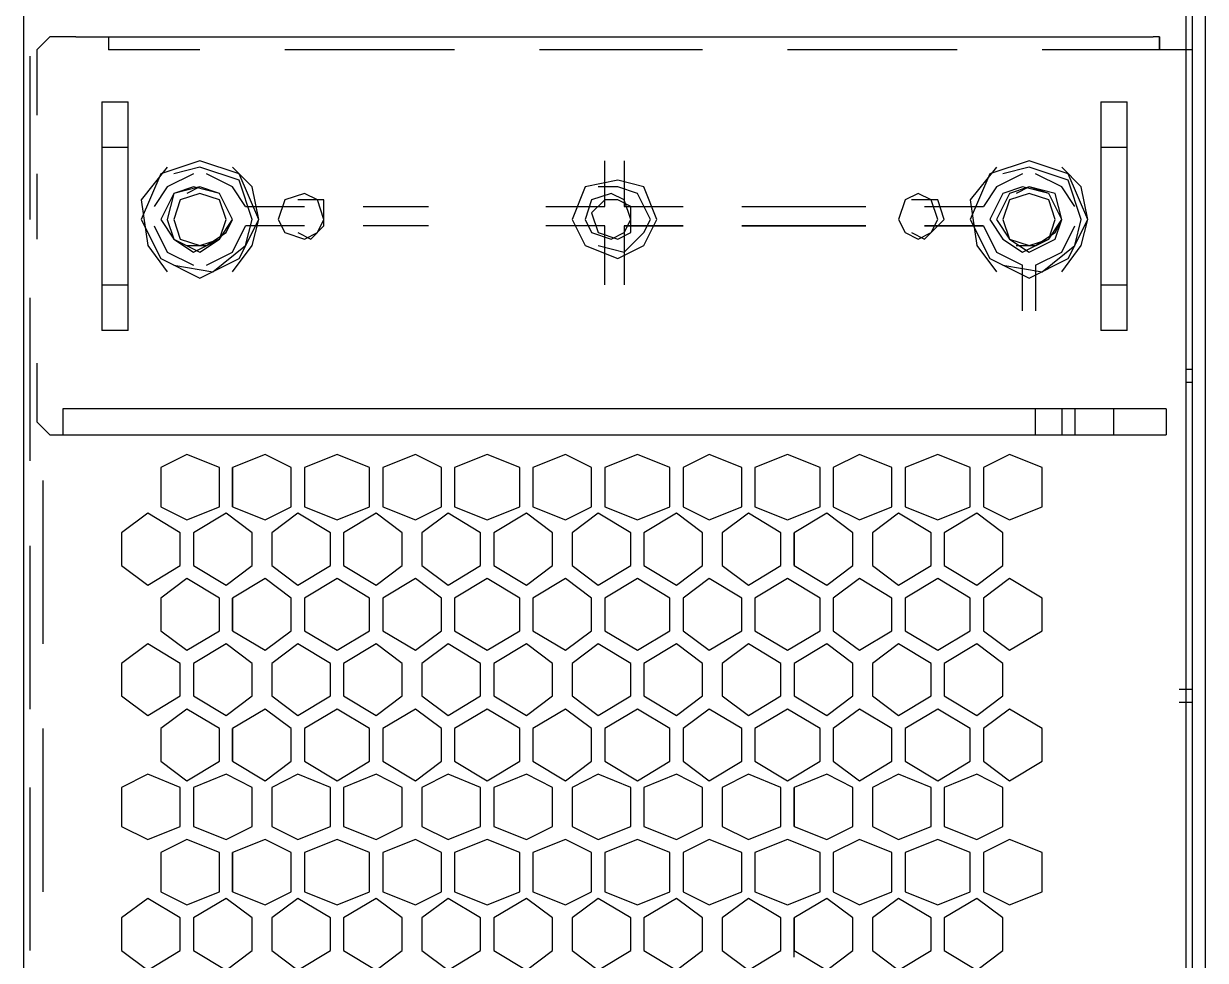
# Model space of a CAD drawing. Header units: millimetres. Extents: x 929 to 1725, y 58 to 532.
# Drawn here: x 1584.04 to 1605.23, y 415.51 to 432.31 of the extents above; entities that cross this region are included whole.
import ezdxf

# ---------------------------------------------------------------- set-up
doc = ezdxf.new("R2010")
doc.units = ezdxf.units.MM
doc.header["$MEASUREMENT"] = 0
doc.layers.add('TT-WIRE-EQPM', color=6, linetype='CONTINUOUS')

msp = doc.modelspace()

# ---------------------------------------------------------------- linework, layer by layer
at = {"layer": 'TT-WIRE-EQPM', "linetype": 'Continuous'}
for points in [[(1584.04056, 487.54926), (1584.04056, 397.89538)], [(1604.87397, 487.31517), (1604.87397, 402.10888)], [(1604.99101, 479.35635), (1604.99101, 431.83745)], [(1605.22509, 400.35326), (1605.22509, 476.4303)], [(1584.50873, 432.07153), (1584.27464, 431.83745)], [(1584.97689, 432.07153), (1584.50873, 432.07153)], [(1584.97689, 432.07153), (1604.28876, 432.07153)], [(1585.5621, 432.07153), (1585.5621, 431.83745)], [(1604.4058, 432.07153), (1604.28876, 432.07153)], [(1604.4058, 431.83745), (1604.4058, 432.07153)], [(1604.4058, 432.07153), (1604.4058, 431.83745)], [(1584.27464, 431.83745), (1584.27464, 430.66703)], [(1585.79619, 431.83745), (1585.5621, 431.83745)], [(1587.20068, 431.83745), (1585.79619, 431.83745)], [(1590.24377, 431.83745), (1588.72223, 431.83745)], [(1591.76531, 431.83745), (1590.24377, 431.83745)], [(1594.80839, 431.83745), (1593.28685, 431.83745)], [(1596.21289, 431.83745), (1594.80839, 431.83745)], [(1599.25597, 431.83745), (1597.73443, 431.83745)], [(1600.77751, 431.83745), (1599.25597, 431.83745)], [(1603.70355, 431.83745), (1602.29905, 431.83745)], [(1604.75693, 431.83745), (1603.70355, 431.83745)], [(1604.87397, 431.83745), (1604.75693, 431.83745)], [(1604.99101, 431.83745), (1604.87397, 431.83745)], [(1604.99101, 431.83745), (1604.99101, 431.60337)], [(1584.1576, 430.31591), (1584.1576, 431.72041)], [(1604.99101, 431.60337), (1604.99101, 426.10241)], [(1585.44506, 430.90112), (1585.91323, 430.90112)], [(1585.44506, 430.90112), (1585.44506, 429.49662)], [(1585.91323, 429.49662), (1585.91323, 430.90112)], [(1603.35243, 430.90112), (1603.82059, 430.90112)], [(1603.35243, 430.90112), (1603.35243, 429.49662)], [(1603.82059, 429.49662), (1603.82059, 430.90112)], [(1584.1576, 428.79437), (1584.1576, 430.31591)], [(1585.91323, 430.08183), (1585.44506, 430.08183)], [(1603.82059, 430.08183), (1603.35243, 430.08183)], [(1588.25406, 428.79437), (1587.90293, 429.61366), (1587.20068, 429.84774), (1586.49844, 429.61366), (1586.14731, 428.79437), (1586.49844, 428.09212), (1587.20068, 427.74099), (1587.90293, 428.09212), (1588.25406, 428.79437)], [(1594.45726, 429.02845), (1594.45726, 429.84774)], [(1594.45726, 429.02845), (1594.45726, 429.84774)], [(1594.80839, 429.84774), (1594.80839, 429.02845)], [(1594.80839, 429.84774), (1594.80839, 429.02845)], [(1603.11834, 428.79437), (1602.76722, 429.61366), (1602.06497, 429.84774), (1601.36272, 429.61366), (1601.0116, 428.79437), (1601.36272, 428.09212), (1602.06497, 427.74099), (1602.76722, 428.09212), (1603.11834, 428.79437)], [(1586.61548, 429.7307), (1586.14731, 429.14549), (1586.26435, 428.3262), (1586.61548, 427.85804)], [(1588.13702, 428.79437), (1587.90293, 429.49662), (1587.20068, 429.7307), (1586.73252, 429.61366)], [(1588.25406, 428.79437), (1588.13702, 429.37958), (1587.78589, 429.7307)], [(1601.47976, 429.7307), (1601.0116, 429.14549), (1601.12864, 428.3262), (1601.47976, 427.85804)], [(1603.0013, 428.79437), (1602.76722, 429.49662), (1602.06497, 429.7307), (1601.5968, 429.61366)], [(1603.11834, 428.79437), (1603.0013, 429.37958), (1602.65018, 429.7307)], [(1584.27464, 429.61366), (1584.27464, 428.44324)], [(1585.44506, 429.49662), (1585.44506, 426.80466)], [(1585.91323, 426.80466), (1585.91323, 429.49662)], [(1587.08364, 429.61366), (1586.61548, 429.37958), (1586.38139, 429.02845)], [(1587.08364, 429.61366), (1586.61548, 429.37958), (1586.38139, 429.02845)], [(1588.01998, 429.02845), (1587.78589, 429.37958), (1587.31773, 429.61366)], [(1588.01998, 429.02845), (1587.78589, 429.37958), (1587.31773, 429.61366)], [(1595.3936, 428.79437), (1595.15951, 429.37958), (1594.69135, 429.49662), (1594.10614, 429.37958), (1593.87206, 428.79437), (1594.10614, 428.3262), (1594.69135, 428.09212), (1595.15951, 428.3262), (1595.3936, 428.79437)], [(1601.94793, 429.61366), (1601.47976, 429.37958), (1601.24568, 429.02845)], [(1601.94793, 429.61366), (1601.47976, 429.37958), (1601.24568, 429.02845)], [(1602.88426, 429.02845), (1602.65018, 429.37958), (1602.18201, 429.61366)], [(1602.88426, 429.02845), (1602.65018, 429.37958), (1602.18201, 429.61366)], [(1603.35243, 429.49662), (1603.35243, 426.80466)], [(1603.82059, 426.80466), (1603.82059, 429.49662)], [(1587.08364, 429.37958), (1586.73252, 429.26254), (1586.49844, 428.79437), (1586.73252, 428.44324), (1587.08364, 428.20916)], [(1587.78589, 428.79437), (1587.55181, 429.26254), (1587.20068, 429.37958), (1586.73252, 429.26254), (1586.61548, 428.79437), (1586.73252, 428.44324), (1587.20068, 428.20916), (1587.55181, 428.44324), (1587.78589, 428.79437)], [(1587.66885, 428.79437), (1587.55181, 429.14549), (1587.20068, 429.26254), (1586.84956, 429.14549), (1586.73252, 428.79437), (1586.84956, 428.44324), (1587.20068, 428.3262), (1587.55181, 428.44324), (1587.66885, 428.79437)], [(1587.78589, 428.79437), (1587.55181, 429.26254), (1587.20068, 429.37958), (1586.9666, 429.26254)], [(1587.08364, 428.20916), (1587.55181, 428.44324), (1587.78589, 428.79437), (1587.55181, 429.26254), (1587.08364, 429.37958)], [(1589.07335, 429.26254), (1588.72223, 429.14549), (1588.60518, 428.79437), (1588.72223, 428.56029), (1589.07335, 428.44324)], [(1589.07335, 428.44324), (1589.30743, 428.56029), (1589.42448, 428.79437), (1589.30743, 429.14549), (1589.07335, 429.26254)], [(1594.92543, 428.79437), (1594.80839, 429.14549), (1594.57431, 429.26254), (1594.22318, 429.14549), (1594.10614, 428.79437), (1594.22318, 428.56029), (1594.57431, 428.44324), (1594.80839, 428.56029), (1594.92543, 428.79437)], [(1595.27656, 428.79437), (1595.04247, 429.26254), (1594.69135, 429.37958), (1594.34022, 429.37958)], [(1600.07526, 429.26254), (1599.84118, 429.14549), (1599.72414, 428.79437), (1599.84118, 428.56029), (1600.07526, 428.44324)], [(1600.07526, 428.44324), (1600.30935, 428.56029), (1600.42639, 428.79437), (1600.30935, 429.14549), (1600.07526, 429.26254)], [(1601.94793, 429.37958), (1601.5968, 429.26254), (1601.36272, 428.79437), (1601.5968, 428.44324), (1601.94793, 428.20916)], [(1602.65018, 428.79437), (1602.53314, 429.26254), (1602.06497, 429.37958), (1601.71384, 429.26254), (1601.47976, 428.79437), (1601.71384, 428.44324), (1602.06497, 428.20916), (1602.53314, 428.44324), (1602.65018, 428.79437)], [(1602.53314, 428.79437), (1602.41609, 429.14549), (1602.06497, 429.26254), (1601.71384, 429.14549), (1601.5968, 428.79437), (1601.71384, 428.44324), (1602.06497, 428.3262), (1602.41609, 428.44324), (1602.53314, 428.79437)], [(1602.65018, 428.79437), (1602.41609, 429.26254), (1602.06497, 429.37958), (1601.83089, 429.26254)], [(1601.94793, 428.20916), (1602.41609, 428.44324), (1602.65018, 428.79437), (1602.41609, 429.26254), (1601.94793, 429.37958)], [(1588.01998, 429.02845), (1589.07335, 429.02845)], [(1588.01998, 429.02845), (1589.07335, 429.02845)], [(1589.42448, 428.79437), (1589.42448, 429.14549), (1589.07335, 429.14549), (1588.95631, 429.14549)], [(1590.12673, 429.02845), (1591.29714, 429.02845)], [(1590.12673, 429.02845), (1591.29714, 429.02845)], [(1593.40389, 429.02845), (1594.45726, 429.02845)], [(1593.40389, 429.02845), (1594.45726, 429.02845)], [(1594.92543, 429.02845), (1594.69135, 429.14549), (1594.45726, 429.14549), (1594.22318, 428.91141), (1594.34022, 428.56029), (1594.69135, 428.44324)], [(1594.80839, 429.02845), (1595.86176, 429.02845)], [(1594.80839, 429.02845), (1595.86176, 429.02845)], [(1594.92543, 428.56029), (1594.92543, 429.02845)], [(1596.91514, 429.02845), (1597.96851, 429.02845)], [(1596.91514, 429.02845), (1597.96851, 429.02845)], [(1597.96851, 429.02845), (1599.13893, 429.02845)], [(1597.96851, 429.02845), (1599.13893, 429.02845)], [(1600.54343, 428.79437), (1600.42639, 429.14549), (1600.1923, 429.14549), (1599.95822, 429.14549)], [(1600.1923, 429.02845), (1601.24568, 429.02845)], [(1600.1923, 429.02845), (1601.24568, 429.02845)], [(1586.73252, 427.97508), (1587.43477, 427.85804), (1588.01998, 428.3262), (1588.13702, 428.79437)], [(1586.9666, 428.3262), (1587.31773, 428.3262), (1587.66885, 428.56029), (1587.78589, 428.79437)], [(1587.78589, 427.85804), (1588.13702, 428.3262), (1588.25406, 428.79437)], [(1588.95631, 428.56029), (1589.19039, 428.44324), (1589.42448, 428.67733), (1589.42448, 428.79437)], [(1594.34022, 428.3262), (1594.80839, 428.20916), (1595.15951, 428.56029), (1595.27656, 428.79437)], [(1599.95822, 428.56029), (1600.1923, 428.44324), (1600.42639, 428.67733), (1600.54343, 428.79437)], [(1601.5968, 427.97508), (1602.29905, 427.85804), (1602.88426, 428.3262), (1603.0013, 428.79437)], [(1601.83089, 428.3262), (1602.18201, 428.3262), (1602.53314, 428.56029), (1602.65018, 428.79437)], [(1602.65018, 427.85804), (1603.0013, 428.3262), (1603.11834, 428.79437)], [(1586.38139, 428.67733), (1586.61548, 428.20916), (1587.08364, 427.97508)], [(1586.38139, 428.67733), (1586.61548, 428.20916), (1587.08364, 427.97508)], [(1587.31773, 427.97508), (1587.78589, 428.20916), (1588.01998, 428.67733)], [(1587.31773, 427.97508), (1587.78589, 428.20916), (1588.01998, 428.67733)], [(1589.07335, 428.67733), (1588.01998, 428.67733)], [(1589.07335, 428.67733), (1588.01998, 428.67733)], [(1591.29714, 428.67733), (1590.12673, 428.67733)], [(1591.29714, 428.67733), (1590.12673, 428.67733)], [(1594.45726, 428.67733), (1593.40389, 428.67733)], [(1594.45726, 428.67733), (1593.40389, 428.67733)], [(1594.45726, 427.62395), (1594.45726, 428.67733)], [(1594.45726, 427.62395), (1594.45726, 428.67733)], [(1594.80839, 428.67733), (1594.80839, 427.62395)], [(1594.80839, 428.67733), (1594.80839, 427.62395)], [(1594.80839, 428.67733), (1595.86176, 428.67733)], [(1595.86176, 428.67733), (1594.80839, 428.67733)], [(1596.91514, 428.67733), (1597.96851, 428.67733)], [(1597.96851, 428.67733), (1596.91514, 428.67733)], [(1597.96851, 428.67733), (1599.13893, 428.67733)], [(1599.13893, 428.67733), (1597.96851, 428.67733)], [(1600.1923, 428.67733), (1601.24568, 428.67733)], [(1601.24568, 428.67733), (1600.1923, 428.67733)], [(1601.24568, 428.67733), (1601.47976, 428.20916), (1601.94793, 427.97508)], [(1601.24568, 428.67733), (1601.47976, 428.20916), (1601.94793, 427.97508)], [(1602.18201, 427.97508), (1602.65018, 428.20916), (1602.88426, 428.67733)], [(1602.18201, 427.97508), (1602.65018, 428.20916), (1602.88426, 428.67733)], [(1594.69135, 428.44324), (1594.92543, 428.56029)], [(1601.94793, 427.15579), (1601.94793, 427.97508)], [(1601.94793, 427.15579), (1601.94793, 427.97508)], [(1602.18201, 427.97508), (1602.18201, 427.15579)], [(1602.18201, 427.97508), (1602.18201, 427.15579)], [(1585.44506, 427.62395), (1585.91323, 427.62395)], [(1603.35243, 427.62395), (1603.82059, 427.62395)], [(1584.1576, 425.86833), (1584.1576, 427.38987)], [(1585.91323, 426.80466), (1585.44506, 426.80466)], [(1603.82059, 426.80466), (1603.35243, 426.80466)], [(1584.27464, 426.21945), (1584.27464, 425.16608)], [(1604.99101, 426.10241), (1604.87397, 426.10241)], [(1604.99101, 426.10241), (1604.99101, 425.86833)], [(1584.1576, 424.46383), (1584.1576, 425.86833)], [(1604.99101, 425.86833), (1604.87397, 425.86833)], [(1604.99101, 425.86833), (1604.99101, 402.69409)], [(1584.97689, 425.40016), (1584.74281, 425.40016)], [(1584.74281, 425.40016), (1584.74281, 424.932)], [(1604.28876, 425.40016), (1584.97689, 425.40016)], [(1602.18201, 424.932), (1602.18201, 425.40016)], [(1602.65018, 425.40016), (1602.65018, 424.932)], [(1602.88426, 425.40016), (1602.88426, 424.932)], [(1603.58651, 424.932), (1603.58651, 425.40016)], [(1604.52284, 425.40016), (1604.28876, 425.40016)], [(1604.52284, 425.40016), (1604.52284, 424.932)], [(1584.27464, 425.16608), (1584.50873, 424.932)], [(1584.50873, 424.932), (1584.74281, 424.932)], [(1584.74281, 424.932), (1584.97689, 424.932)], [(1584.97689, 424.932), (1604.28876, 424.932)], [(1604.28876, 424.932), (1604.52284, 424.932)], [(1586.9666, 424.58087), (1586.49844, 424.34679)], [(1587.55181, 424.34679), (1586.9666, 424.58087)], [(1588.3711, 424.58087), (1587.78589, 424.34679)], [(1588.83927, 424.34679), (1588.3711, 424.58087)], [(1589.65856, 424.58087), (1589.07335, 424.34679)], [(1590.24377, 424.34679), (1589.65856, 424.58087)], [(1591.06306, 424.58087), (1590.47785, 424.34679)], [(1591.53122, 424.34679), (1591.06306, 424.58087)], [(1592.35052, 424.58087), (1591.76531, 424.34679)], [(1592.93572, 424.34679), (1592.35052, 424.58087)], [(1593.75502, 424.58087), (1593.16981, 424.34679)], [(1594.22318, 424.34679), (1593.75502, 424.58087)], [(1595.04247, 424.58087), (1594.45726, 424.34679)], [(1595.62768, 424.34679), (1595.04247, 424.58087)], [(1596.32993, 424.58087), (1595.86176, 424.34679)], [(1596.91514, 424.34679), (1596.32993, 424.58087)], [(1597.73443, 424.58087), (1597.14922, 424.34679)], [(1598.31964, 424.34679), (1597.73443, 424.58087)], [(1599.02189, 424.58087), (1598.55372, 424.34679)], [(1599.6071, 424.34679), (1599.02189, 424.58087)], [(1600.42639, 424.58087), (1599.84118, 424.34679)], [(1601.0116, 424.34679), (1600.42639, 424.58087)], [(1601.71384, 424.58087), (1601.24568, 424.34679)], [(1602.29905, 424.34679), (1601.71384, 424.58087)], [(1586.49844, 424.34679), (1586.49844, 423.64454)], [(1587.55181, 423.64454), (1587.55181, 424.34679)], [(1587.78589, 423.64454), (1587.78589, 424.34679)], [(1587.78589, 424.34679), (1587.78589, 423.64454)], [(1588.83927, 423.64454), (1588.83927, 424.34679)], [(1589.07335, 424.34679), (1589.07335, 423.64454)], [(1590.24377, 423.64454), (1590.24377, 424.34679)], [(1590.47785, 424.34679), (1590.47785, 423.64454)], [(1591.53122, 423.64454), (1591.53122, 424.34679)], [(1591.76531, 424.34679), (1591.76531, 423.64454)], [(1592.93572, 423.64454), (1592.93572, 424.34679)], [(1593.16981, 424.34679), (1593.16981, 423.64454)], [(1594.22318, 423.64454), (1594.22318, 424.34679)], [(1594.45726, 424.34679), (1594.45726, 423.64454)], [(1595.62768, 423.64454), (1595.62768, 424.34679)], [(1595.86176, 424.34679), (1595.86176, 423.64454)], [(1596.91514, 423.64454), (1596.91514, 424.34679)], [(1597.14922, 424.34679), (1597.14922, 423.64454)], [(1598.31964, 423.64454), (1598.31964, 424.34679)], [(1598.55372, 424.34679), (1598.55372, 423.64454)], [(1599.6071, 423.64454), (1599.6071, 424.34679)], [(1599.84118, 424.34679), (1599.84118, 423.64454)], [(1601.0116, 423.64454), (1601.0116, 424.34679)], [(1601.24568, 424.34679), (1601.24568, 423.64454)], [(1602.29905, 423.64454), (1602.29905, 424.34679)], [(1584.39169, 422.59116), (1584.39169, 424.1127)], [(1586.26435, 423.5275), (1585.79619, 423.17637)], [(1586.84956, 423.17637), (1586.26435, 423.5275)], [(1586.49844, 423.64454), (1586.9666, 423.41045)], [(1586.9666, 423.41045), (1587.55181, 423.64454)], [(1587.66885, 423.5275), (1587.08364, 423.17637)], [(1588.13702, 423.17637), (1587.66885, 423.5275)], [(1587.78589, 423.64454), (1588.3711, 423.41045)], [(1588.3711, 423.41045), (1588.83927, 423.64454)], [(1588.95631, 423.5275), (1588.48814, 423.17637)], [(1589.54152, 423.17637), (1588.95631, 423.5275)], [(1589.07335, 423.64454), (1589.65856, 423.41045)], [(1589.65856, 423.41045), (1590.24377, 423.64454)], [(1590.36081, 423.5275), (1589.7756, 423.17637)], [(1590.82897, 423.17637), (1590.36081, 423.5275)], [(1590.47785, 423.64454), (1591.06306, 423.41045)], [(1591.06306, 423.41045), (1591.53122, 423.64454)], [(1591.64827, 423.5275), (1591.1801, 423.17637)], [(1592.23347, 423.17637), (1591.64827, 423.5275)], [(1591.76531, 423.64454), (1592.35052, 423.41045)], [(1592.35052, 423.41045), (1592.93572, 423.64454)], [(1593.05277, 423.5275), (1592.46756, 423.17637)], [(1593.52093, 423.17637), (1593.05277, 423.5275)], [(1593.16981, 423.64454), (1593.75502, 423.41045)], [(1593.75502, 423.41045), (1594.22318, 423.64454)], [(1594.34022, 423.5275), (1593.87206, 423.17637)], [(1594.92543, 423.17637), (1594.34022, 423.5275)], [(1594.45726, 423.64454), (1595.04247, 423.41045)], [(1595.04247, 423.41045), (1595.62768, 423.64454)], [(1595.74472, 423.5275), (1595.15951, 423.17637)], [(1596.21289, 423.17637), (1595.74472, 423.5275)], [(1595.86176, 423.64454), (1596.32993, 423.41045)], [(1596.32993, 423.41045), (1596.91514, 423.64454)], [(1597.03218, 423.5275), (1596.56401, 423.17637)], [(1597.61739, 423.17637), (1597.03218, 423.5275)], [(1597.14922, 423.64454), (1597.73443, 423.41045)], [(1597.73443, 423.41045), (1598.31964, 423.64454)], [(1598.43668, 423.5275), (1597.85147, 423.17637)], [(1598.90485, 423.17637), (1598.43668, 423.5275)], [(1598.55372, 423.64454), (1599.02189, 423.41045)], [(1599.02189, 423.41045), (1599.6071, 423.64454)], [(1599.72414, 423.5275), (1599.25597, 423.17637)], [(1600.30935, 423.17637), (1599.72414, 423.5275)], [(1599.84118, 423.64454), (1600.42639, 423.41045)], [(1600.42639, 423.41045), (1601.0116, 423.64454)], [(1601.12864, 423.5275), (1600.54343, 423.17637)], [(1601.5968, 423.17637), (1601.12864, 423.5275)], [(1601.24568, 423.64454), (1601.71384, 423.41045)], [(1601.71384, 423.41045), (1602.29905, 423.64454)], [(1585.79619, 423.17637), (1585.79619, 422.59116)], [(1586.84956, 422.59116), (1586.84956, 423.17637)], [(1587.08364, 423.17637), (1587.08364, 422.59116)], [(1588.13702, 422.59116), (1588.13702, 423.17637)], [(1588.48814, 423.17637), (1588.48814, 422.59116)], [(1589.54152, 422.59116), (1589.54152, 423.17637)], [(1589.7756, 423.17637), (1589.7756, 422.59116)], [(1590.82897, 422.59116), (1590.82897, 423.17637)], [(1591.1801, 423.17637), (1591.1801, 422.59116)], [(1592.23347, 422.59116), (1592.23347, 423.17637)], [(1592.46756, 423.17637), (1592.46756, 422.59116)], [(1593.52093, 422.59116), (1593.52093, 423.17637)], [(1593.87206, 423.17637), (1593.87206, 422.59116)], [(1594.92543, 422.59116), (1594.92543, 423.17637)], [(1595.15951, 423.17637), (1595.15951, 422.59116)], [(1596.21289, 422.59116), (1596.21289, 423.17637)], [(1596.56401, 423.17637), (1596.56401, 422.59116)], [(1597.61739, 422.59116), (1597.61739, 423.17637)], [(1597.85147, 422.59116), (1597.85147, 423.17637)], [(1597.85147, 423.17637), (1597.85147, 422.59116)], [(1598.90485, 422.59116), (1598.90485, 423.17637)], [(1599.25597, 423.17637), (1599.25597, 422.59116)], [(1600.30935, 422.59116), (1600.30935, 423.17637)], [(1600.54343, 423.17637), (1600.54343, 422.59116)], [(1601.5968, 422.59116), (1601.5968, 423.17637)], [(1584.1576, 421.53779), (1584.1576, 422.94229)], [(1584.39169, 421.18666), (1584.39169, 422.59116)], [(1585.79619, 422.59116), (1586.26435, 422.24004)], [(1586.26435, 422.24004), (1586.84956, 422.59116)], [(1587.08364, 422.59116), (1587.66885, 422.24004)], [(1587.66885, 422.24004), (1588.13702, 422.59116)], [(1588.48814, 422.59116), (1588.95631, 422.24004)], [(1588.95631, 422.24004), (1589.54152, 422.59116)], [(1589.7756, 422.59116), (1590.36081, 422.24004)], [(1590.36081, 422.24004), (1590.82897, 422.59116)], [(1591.1801, 422.59116), (1591.64827, 422.24004)], [(1591.64827, 422.24004), (1592.23347, 422.59116)], [(1592.46756, 422.59116), (1593.05277, 422.24004)], [(1593.05277, 422.24004), (1593.52093, 422.59116)], [(1593.87206, 422.59116), (1594.34022, 422.24004)], [(1594.34022, 422.24004), (1594.92543, 422.59116)], [(1595.15951, 422.59116), (1595.74472, 422.24004)], [(1595.74472, 422.24004), (1596.21289, 422.59116)], [(1596.56401, 422.59116), (1597.03218, 422.24004)], [(1597.03218, 422.24004), (1597.61739, 422.59116)], [(1597.85147, 422.59116), (1598.43668, 422.24004)], [(1598.43668, 422.24004), (1598.90485, 422.59116)], [(1599.25597, 422.59116), (1599.72414, 422.24004)], [(1599.72414, 422.24004), (1600.30935, 422.59116)], [(1600.54343, 422.59116), (1601.12864, 422.24004)], [(1601.12864, 422.24004), (1601.5968, 422.59116)], [(1586.9666, 422.35708), (1586.49844, 422.00596)], [(1587.55181, 422.00596), (1586.9666, 422.35708)], [(1588.3711, 422.35708), (1587.78589, 422.00596)], [(1588.83927, 422.00596), (1588.3711, 422.35708)], [(1589.65856, 422.35708), (1589.07335, 422.00596)], [(1590.24377, 422.00596), (1589.65856, 422.35708)], [(1591.06306, 422.35708), (1590.47785, 422.00596)], [(1591.53122, 422.00596), (1591.06306, 422.35708)], [(1592.35052, 422.35708), (1591.76531, 422.00596)], [(1592.93572, 422.00596), (1592.35052, 422.35708)], [(1593.75502, 422.35708), (1593.16981, 422.00596)], [(1594.22318, 422.00596), (1593.75502, 422.35708)], [(1595.04247, 422.35708), (1594.45726, 422.00596)], [(1595.62768, 422.00596), (1595.04247, 422.35708)], [(1596.32993, 422.35708), (1595.86176, 422.00596)], [(1596.91514, 422.00596), (1596.32993, 422.35708)], [(1597.73443, 422.35708), (1597.14922, 422.00596)], [(1598.31964, 422.00596), (1597.73443, 422.35708)], [(1599.02189, 422.35708), (1598.55372, 422.00596)], [(1599.6071, 422.00596), (1599.02189, 422.35708)], [(1600.42639, 422.35708), (1599.84118, 422.00596)], [(1601.0116, 422.00596), (1600.42639, 422.35708)], [(1601.71384, 422.35708), (1601.24568, 422.00596)], [(1602.29905, 422.00596), (1601.71384, 422.35708)], [(1586.49844, 422.00596), (1586.49844, 421.42075)], [(1587.55181, 421.42075), (1587.55181, 422.00596)], [(1587.78589, 421.42075), (1587.78589, 422.00596)], [(1587.78589, 422.00596), (1587.78589, 421.42075)], [(1588.83927, 421.42075), (1588.83927, 422.00596)], [(1589.07335, 422.00596), (1589.07335, 421.42075)], [(1590.24377, 421.42075), (1590.24377, 422.00596)], [(1590.47785, 422.00596), (1590.47785, 421.42075)], [(1591.53122, 421.42075), (1591.53122, 422.00596)], [(1591.76531, 422.00596), (1591.76531, 421.42075)], [(1592.93572, 421.42075), (1592.93572, 422.00596)], [(1593.16981, 422.00596), (1593.16981, 421.42075)], [(1594.22318, 421.42075), (1594.22318, 422.00596)], [(1594.45726, 422.00596), (1594.45726, 421.42075)], [(1595.62768, 421.42075), (1595.62768, 422.00596)], [(1595.86176, 422.00596), (1595.86176, 421.42075)], [(1596.91514, 421.42075), (1596.91514, 422.00596)], [(1597.14922, 422.00596), (1597.14922, 421.42075)], [(1598.31964, 421.42075), (1598.31964, 422.00596)], [(1598.55372, 422.00596), (1598.55372, 421.42075)], [(1599.6071, 421.42075), (1599.6071, 422.00596)], [(1599.84118, 422.00596), (1599.84118, 421.42075)], [(1601.0116, 421.42075), (1601.0116, 422.00596)], [(1601.24568, 422.00596), (1601.24568, 421.42075)], [(1602.29905, 421.42075), (1602.29905, 422.00596)], [(1584.1576, 420.01625), (1584.1576, 421.53779)], [(1586.49844, 421.42075), (1586.9666, 421.06962)], [(1586.9666, 421.06962), (1587.55181, 421.42075)], [(1587.78589, 421.42075), (1588.3711, 421.06962)], [(1588.3711, 421.06962), (1588.83927, 421.42075)], [(1589.07335, 421.42075), (1589.65856, 421.06962)], [(1589.65856, 421.06962), (1590.24377, 421.42075)], [(1590.47785, 421.42075), (1591.06306, 421.06962)], [(1591.06306, 421.06962), (1591.53122, 421.42075)], [(1591.76531, 421.42075), (1592.35052, 421.06962)], [(1592.35052, 421.06962), (1592.93572, 421.42075)], [(1593.16981, 421.42075), (1593.75502, 421.06962)], [(1593.75502, 421.06962), (1594.22318, 421.42075)], [(1594.45726, 421.42075), (1595.04247, 421.06962)], [(1595.04247, 421.06962), (1595.62768, 421.42075)], [(1595.86176, 421.42075), (1596.32993, 421.06962)], [(1596.32993, 421.06962), (1596.91514, 421.42075)], [(1597.14922, 421.42075), (1597.73443, 421.06962)], [(1597.73443, 421.06962), (1598.31964, 421.42075)], [(1598.55372, 421.42075), (1599.02189, 421.06962)], [(1599.02189, 421.06962), (1599.6071, 421.42075)], [(1599.84118, 421.42075), (1600.42639, 421.06962)], [(1600.42639, 421.06962), (1601.0116, 421.42075)], [(1601.24568, 421.42075), (1601.71384, 421.06962)], [(1601.71384, 421.06962), (1602.29905, 421.42075)], [(1586.26435, 421.18666), (1585.79619, 420.83554)], [(1586.84956, 420.83554), (1586.26435, 421.18666)], [(1587.66885, 421.18666), (1587.08364, 420.83554)], [(1588.13702, 420.83554), (1587.66885, 421.18666)], [(1588.95631, 421.18666), (1588.48814, 420.83554)], [(1589.54152, 420.83554), (1588.95631, 421.18666)], [(1590.36081, 421.18666), (1589.7756, 420.83554)], [(1590.82897, 420.83554), (1590.36081, 421.18666)], [(1591.64827, 421.18666), (1591.1801, 420.83554)], [(1592.23347, 420.83554), (1591.64827, 421.18666)], [(1593.05277, 421.18666), (1592.46756, 420.83554)], [(1593.52093, 420.83554), (1593.05277, 421.18666)], [(1594.34022, 421.18666), (1593.87206, 420.83554)], [(1594.92543, 420.83554), (1594.34022, 421.18666)], [(1595.74472, 421.18666), (1595.15951, 420.83554)], [(1596.21289, 420.83554), (1595.74472, 421.18666)], [(1597.03218, 421.18666), (1596.56401, 420.83554)], [(1597.61739, 420.83554), (1597.03218, 421.18666)], [(1598.43668, 421.18666), (1597.85147, 420.83554)], [(1598.90485, 420.83554), (1598.43668, 421.18666)], [(1599.72414, 421.18666), (1599.25597, 420.83554)], [(1600.30935, 420.83554), (1599.72414, 421.18666)], [(1601.12864, 421.18666), (1600.54343, 420.83554)], [(1601.5968, 420.83554), (1601.12864, 421.18666)], [(1585.79619, 420.83554), (1585.79619, 420.25033)], [(1586.84956, 420.25033), (1586.84956, 420.83554)], [(1587.08364, 420.83554), (1587.08364, 420.25033)], [(1588.13702, 420.25033), (1588.13702, 420.83554)], [(1588.48814, 420.83554), (1588.48814, 420.25033)], [(1589.54152, 420.25033), (1589.54152, 420.83554)], [(1589.7756, 420.83554), (1589.7756, 420.25033)], [(1590.82897, 420.25033), (1590.82897, 420.83554)], [(1591.1801, 420.83554), (1591.1801, 420.25033)], [(1592.23347, 420.25033), (1592.23347, 420.83554)], [(1592.46756, 420.83554), (1592.46756, 420.25033)], [(1593.52093, 420.25033), (1593.52093, 420.83554)], [(1593.87206, 420.83554), (1593.87206, 420.25033)], [(1594.92543, 420.25033), (1594.92543, 420.83554)], [(1595.15951, 420.83554), (1595.15951, 420.25033)], [(1596.21289, 420.25033), (1596.21289, 420.83554)], [(1596.56401, 420.83554), (1596.56401, 420.25033)], [(1597.61739, 420.25033), (1597.61739, 420.83554)], [(1597.85147, 420.83554), (1597.85147, 420.25033)], [(1598.90485, 420.25033), (1598.90485, 420.83554)], [(1599.25597, 420.83554), (1599.25597, 420.25033)], [(1600.30935, 420.25033), (1600.30935, 420.83554)], [(1600.54343, 420.83554), (1600.54343, 420.25033)], [(1601.5968, 420.25033), (1601.5968, 420.83554)], [(1604.99101, 420.36737), (1604.75693, 420.36737)], [(1585.79619, 420.25033), (1586.26435, 419.89921)], [(1586.26435, 419.89921), (1586.84956, 420.25033)], [(1587.08364, 420.25033), (1587.66885, 419.89921)], [(1587.66885, 419.89921), (1588.13702, 420.25033)], [(1588.48814, 420.25033), (1588.95631, 419.89921)], [(1588.95631, 419.89921), (1589.54152, 420.25033)], [(1589.7756, 420.25033), (1590.36081, 419.89921)], [(1590.36081, 419.89921), (1590.82897, 420.25033)], [(1591.1801, 420.25033), (1591.64827, 419.89921)], [(1591.64827, 419.89921), (1592.23347, 420.25033)], [(1592.46756, 420.25033), (1593.05277, 419.89921)], [(1593.05277, 419.89921), (1593.52093, 420.25033)], [(1593.87206, 420.25033), (1594.34022, 419.89921)], [(1594.34022, 419.89921), (1594.92543, 420.25033)], [(1595.15951, 420.25033), (1595.74472, 419.89921)], [(1595.74472, 419.89921), (1596.21289, 420.25033)], [(1596.56401, 420.25033), (1597.03218, 419.89921)], [(1597.03218, 419.89921), (1597.61739, 420.25033)], [(1597.85147, 420.25033), (1598.43668, 419.89921)], [(1598.43668, 419.89921), (1598.90485, 420.25033)], [(1599.25597, 420.25033), (1599.72414, 419.89921)], [(1599.72414, 419.89921), (1600.30935, 420.25033)], [(1600.54343, 420.25033), (1601.12864, 419.89921)], [(1601.12864, 419.89921), (1601.5968, 420.25033)], [(1604.99101, 420.13329), (1604.75693, 420.13329)], [(1586.9666, 420.01625), (1586.49844, 419.66512)], [(1587.55181, 419.66512), (1586.9666, 420.01625)], [(1588.3711, 420.01625), (1587.78589, 419.66512)], [(1588.83927, 419.66512), (1588.3711, 420.01625)], [(1589.65856, 420.01625), (1589.07335, 419.66512)], [(1590.24377, 419.66512), (1589.65856, 420.01625)], [(1591.06306, 420.01625), (1590.47785, 419.66512)], [(1591.53122, 419.66512), (1591.06306, 420.01625)], [(1592.35052, 420.01625), (1591.76531, 419.66512)], [(1592.93572, 419.66512), (1592.35052, 420.01625)], [(1593.75502, 420.01625), (1593.16981, 419.66512)], [(1594.22318, 419.66512), (1593.75502, 420.01625)], [(1595.04247, 420.01625), (1594.45726, 419.66512)], [(1595.62768, 419.66512), (1595.04247, 420.01625)], [(1596.32993, 420.01625), (1595.86176, 419.66512)], [(1596.91514, 419.66512), (1596.32993, 420.01625)], [(1597.73443, 420.01625), (1597.14922, 419.66512)], [(1598.31964, 419.66512), (1597.73443, 420.01625)], [(1599.02189, 420.01625), (1598.55372, 419.66512)], [(1599.6071, 419.66512), (1599.02189, 420.01625)], [(1600.42639, 420.01625), (1599.84118, 419.66512)], [(1601.0116, 419.66512), (1600.42639, 420.01625)], [(1601.71384, 420.01625), (1601.24568, 419.66512)], [(1602.29905, 419.66512), (1601.71384, 420.01625)], [(1584.39169, 418.26062), (1584.39169, 419.66512)], [(1586.49844, 419.66512), (1586.49844, 419.07992)], [(1587.55181, 419.07992), (1587.55181, 419.66512)], [(1587.78589, 419.07992), (1587.78589, 419.66512)], [(1587.78589, 419.66512), (1587.78589, 419.07992)], [(1588.83927, 419.07992), (1588.83927, 419.66512)], [(1589.07335, 419.66512), (1589.07335, 419.07992)], [(1590.24377, 419.07992), (1590.24377, 419.66512)], [(1590.47785, 419.66512), (1590.47785, 419.07992)], [(1591.53122, 419.07992), (1591.53122, 419.66512)], [(1591.76531, 419.66512), (1591.76531, 419.07992)], [(1592.93572, 419.07992), (1592.93572, 419.66512)], [(1593.16981, 419.66512), (1593.16981, 419.07992)], [(1594.22318, 419.07992), (1594.22318, 419.66512)], [(1594.45726, 419.66512), (1594.45726, 419.07992)], [(1595.62768, 419.07992), (1595.62768, 419.66512)], [(1595.86176, 419.66512), (1595.86176, 419.07992)], [(1596.91514, 419.07992), (1596.91514, 419.66512)], [(1597.14922, 419.66512), (1597.14922, 419.07992)], [(1598.31964, 419.07992), (1598.31964, 419.66512)], [(1598.55372, 419.66512), (1598.55372, 419.07992)], [(1599.6071, 419.07992), (1599.6071, 419.66512)], [(1599.84118, 419.66512), (1599.84118, 419.07992)], [(1601.0116, 419.07992), (1601.0116, 419.66512)], [(1601.24568, 419.66512), (1601.24568, 419.07992)], [(1602.29905, 419.07992), (1602.29905, 419.66512)], [(1586.49844, 419.07992), (1586.9666, 418.72879)], [(1586.9666, 418.72879), (1587.55181, 419.07992)], [(1587.78589, 419.07992), (1588.3711, 418.72879)], [(1588.3711, 418.72879), (1588.83927, 419.07992)], [(1589.07335, 419.07992), (1589.65856, 418.72879)], [(1589.65856, 418.72879), (1590.24377, 419.07992)], [(1590.47785, 419.07992), (1591.06306, 418.72879)], [(1591.06306, 418.72879), (1591.53122, 419.07992)], [(1591.76531, 419.07992), (1592.35052, 418.72879)], [(1592.35052, 418.72879), (1592.93572, 419.07992)], [(1593.16981, 419.07992), (1593.75502, 418.72879)], [(1593.75502, 418.72879), (1594.22318, 419.07992)], [(1594.45726, 419.07992), (1595.04247, 418.72879)], [(1595.04247, 418.72879), (1595.62768, 419.07992)], [(1595.86176, 419.07992), (1596.32993, 418.72879)], [(1596.32993, 418.72879), (1596.91514, 419.07992)], [(1597.14922, 419.07992), (1597.73443, 418.72879)], [(1597.73443, 418.72879), (1598.31964, 419.07992)], [(1598.55372, 419.07992), (1599.02189, 418.72879)], [(1599.02189, 418.72879), (1599.6071, 419.07992)], [(1599.84118, 419.07992), (1600.42639, 418.72879)], [(1600.42639, 418.72879), (1601.0116, 419.07992)], [(1601.24568, 419.07992), (1601.71384, 418.72879)], [(1601.71384, 418.72879), (1602.29905, 419.07992)], [(1586.26435, 418.84583), (1585.79619, 418.61175)], [(1586.84956, 418.61175), (1586.26435, 418.84583)], [(1587.66885, 418.84583), (1587.08364, 418.61175)], [(1588.13702, 418.61175), (1587.66885, 418.84583)], [(1588.95631, 418.84583), (1588.48814, 418.61175)], [(1589.54152, 418.61175), (1588.95631, 418.84583)], [(1590.36081, 418.84583), (1589.7756, 418.61175)], [(1590.82897, 418.61175), (1590.36081, 418.84583)], [(1591.64827, 418.84583), (1591.1801, 418.61175)], [(1592.23347, 418.61175), (1591.64827, 418.84583)], [(1593.05277, 418.84583), (1592.46756, 418.61175)], [(1593.52093, 418.61175), (1593.05277, 418.84583)], [(1594.34022, 418.84583), (1593.87206, 418.61175)], [(1594.92543, 418.61175), (1594.34022, 418.84583)], [(1595.74472, 418.84583), (1595.15951, 418.61175)], [(1596.21289, 418.61175), (1595.74472, 418.84583)], [(1597.03218, 418.84583), (1596.56401, 418.61175)], [(1597.61739, 418.61175), (1597.03218, 418.84583)], [(1598.43668, 418.84583), (1597.85147, 418.61175)], [(1598.90485, 418.61175), (1598.43668, 418.84583)], [(1599.72414, 418.84583), (1599.25597, 418.61175)], [(1600.30935, 418.61175), (1599.72414, 418.84583)], [(1601.12864, 418.84583), (1600.54343, 418.61175)], [(1601.5968, 418.61175), (1601.12864, 418.84583)], [(1584.1576, 417.09021), (1584.1576, 418.61175)], [(1585.79619, 418.61175), (1585.79619, 417.9095)], [(1586.84956, 417.9095), (1586.84956, 418.61175)], [(1587.08364, 418.61175), (1587.08364, 417.9095)], [(1588.13702, 417.9095), (1588.13702, 418.61175)], [(1588.48814, 418.61175), (1588.48814, 417.9095)], [(1589.54152, 417.9095), (1589.54152, 418.61175)], [(1589.7756, 418.61175), (1589.7756, 417.9095)], [(1590.82897, 417.9095), (1590.82897, 418.61175)], [(1591.1801, 418.61175), (1591.1801, 417.9095)], [(1592.23347, 417.9095), (1592.23347, 418.61175)], [(1592.46756, 418.61175), (1592.46756, 417.9095)], [(1593.52093, 417.9095), (1593.52093, 418.61175)], [(1593.87206, 418.61175), (1593.87206, 417.9095)], [(1594.92543, 417.9095), (1594.92543, 418.61175)], [(1595.15951, 418.61175), (1595.15951, 417.9095)], [(1596.21289, 417.9095), (1596.21289, 418.61175)], [(1596.56401, 418.61175), (1596.56401, 417.9095)], [(1597.61739, 417.9095), (1597.61739, 418.61175)], [(1597.85147, 417.9095), (1597.85147, 418.61175)], [(1597.85147, 418.61175), (1597.85147, 417.9095)], [(1598.90485, 417.9095), (1598.90485, 418.61175)], [(1599.25597, 418.61175), (1599.25597, 417.9095)], [(1600.30935, 417.9095), (1600.30935, 418.61175)], [(1600.54343, 418.61175), (1600.54343, 417.9095)], [(1601.5968, 417.9095), (1601.5968, 418.61175)], [(1584.39169, 416.73908), (1584.39169, 418.26062)], [(1585.79619, 417.9095), (1586.26435, 417.67542)], [(1586.26435, 417.67542), (1586.84956, 417.9095)], [(1587.08364, 417.9095), (1587.66885, 417.67542)], [(1587.66885, 417.67542), (1588.13702, 417.9095)], [(1588.48814, 417.9095), (1588.95631, 417.67542)], [(1588.95631, 417.67542), (1589.54152, 417.9095)], [(1589.7756, 417.9095), (1590.36081, 417.67542)], [(1590.36081, 417.67542), (1590.82897, 417.9095)], [(1591.1801, 417.9095), (1591.64827, 417.67542)], [(1591.64827, 417.67542), (1592.23347, 417.9095)], [(1592.46756, 417.9095), (1593.05277, 417.67542)], [(1593.05277, 417.67542), (1593.52093, 417.9095)], [(1593.87206, 417.9095), (1594.34022, 417.67542)], [(1594.34022, 417.67542), (1594.92543, 417.9095)], [(1595.15951, 417.9095), (1595.74472, 417.67542)], [(1595.74472, 417.67542), (1596.21289, 417.9095)], [(1596.56401, 417.9095), (1597.03218, 417.67542)], [(1597.03218, 417.67542), (1597.61739, 417.9095)], [(1597.85147, 417.9095), (1598.43668, 417.67542)], [(1598.43668, 417.67542), (1598.90485, 417.9095)], [(1599.25597, 417.9095), (1599.72414, 417.67542)], [(1599.72414, 417.67542), (1600.30935, 417.9095)], [(1600.54343, 417.9095), (1601.12864, 417.67542)], [(1601.12864, 417.67542), (1601.5968, 417.9095)], [(1586.9666, 417.67542), (1586.49844, 417.44133)], [(1587.55181, 417.44133), (1586.9666, 417.67542)], [(1588.3711, 417.67542), (1587.78589, 417.44133)], [(1588.83927, 417.44133), (1588.3711, 417.67542)], [(1589.65856, 417.67542), (1589.07335, 417.44133)], [(1590.24377, 417.44133), (1589.65856, 417.67542)], [(1591.06306, 417.67542), (1590.47785, 417.44133)], [(1591.53122, 417.44133), (1591.06306, 417.67542)], [(1592.35052, 417.67542), (1591.76531, 417.44133)], [(1592.93572, 417.44133), (1592.35052, 417.67542)], [(1593.75502, 417.67542), (1593.16981, 417.44133)], [(1594.22318, 417.44133), (1593.75502, 417.67542)], [(1595.04247, 417.67542), (1594.45726, 417.44133)], [(1595.62768, 417.44133), (1595.04247, 417.67542)], [(1596.32993, 417.67542), (1595.86176, 417.44133)], [(1596.91514, 417.44133), (1596.32993, 417.67542)], [(1597.73443, 417.67542), (1597.14922, 417.44133)], [(1598.31964, 417.44133), (1597.73443, 417.67542)], [(1599.02189, 417.67542), (1598.55372, 417.44133)], [(1599.6071, 417.44133), (1599.02189, 417.67542)], [(1600.42639, 417.67542), (1599.84118, 417.44133)], [(1601.0116, 417.44133), (1600.42639, 417.67542)], [(1601.71384, 417.67542), (1601.24568, 417.44133)], [(1602.29905, 417.44133), (1601.71384, 417.67542)], [(1586.49844, 417.44133), (1586.49844, 416.73908)], [(1587.55181, 416.73908), (1587.55181, 417.44133)], [(1587.78589, 416.73908), (1587.78589, 417.44133)], [(1587.78589, 417.44133), (1587.78589, 416.73908)], [(1588.83927, 416.73908), (1588.83927, 417.44133)], [(1589.07335, 417.44133), (1589.07335, 416.73908)], [(1590.24377, 416.73908), (1590.24377, 417.44133)], [(1590.47785, 417.44133), (1590.47785, 416.73908)], [(1591.53122, 416.73908), (1591.53122, 417.44133)], [(1591.76531, 417.44133), (1591.76531, 416.73908)], [(1592.93572, 416.73908), (1592.93572, 417.44133)], [(1593.16981, 417.44133), (1593.16981, 416.73908)], [(1594.22318, 416.73908), (1594.22318, 417.44133)], [(1594.45726, 417.44133), (1594.45726, 416.73908)], [(1595.62768, 416.73908), (1595.62768, 417.44133)], [(1595.86176, 417.44133), (1595.86176, 416.73908)], [(1596.91514, 416.73908), (1596.91514, 417.44133)], [(1597.14922, 417.44133), (1597.14922, 416.73908)], [(1598.31964, 416.73908), (1598.31964, 417.44133)], [(1598.55372, 417.44133), (1598.55372, 416.73908)], [(1599.6071, 416.73908), (1599.6071, 417.44133)], [(1599.84118, 417.44133), (1599.84118, 416.73908)], [(1601.0116, 416.73908), (1601.0116, 417.44133)], [(1601.24568, 417.44133), (1601.24568, 416.73908)], [(1602.29905, 416.73908), (1602.29905, 417.44133)], [(1584.1576, 415.68571), (1584.1576, 417.09021)], [(1586.49844, 416.73908), (1586.9666, 416.505)], [(1586.9666, 416.505), (1587.55181, 416.73908)], [(1587.78589, 416.73908), (1588.3711, 416.505)], [(1588.3711, 416.505), (1588.83927, 416.73908)], [(1589.07335, 416.73908), (1589.65856, 416.505)], [(1589.65856, 416.505), (1590.24377, 416.73908)], [(1590.47785, 416.73908), (1591.06306, 416.505)], [(1591.06306, 416.505), (1591.53122, 416.73908)], [(1591.76531, 416.73908), (1592.35052, 416.505)], [(1592.35052, 416.505), (1592.93572, 416.73908)], [(1593.16981, 416.73908), (1593.75502, 416.505)], [(1593.75502, 416.505), (1594.22318, 416.73908)], [(1594.45726, 416.73908), (1595.04247, 416.505)], [(1595.04247, 416.505), (1595.62768, 416.73908)], [(1595.86176, 416.73908), (1596.32993, 416.505)], [(1596.32993, 416.505), (1596.91514, 416.73908)], [(1597.14922, 416.73908), (1597.73443, 416.505)], [(1597.73443, 416.505), (1598.31964, 416.73908)], [(1598.55372, 416.73908), (1599.02189, 416.505)], [(1599.02189, 416.505), (1599.6071, 416.73908)], [(1599.84118, 416.73908), (1600.42639, 416.505)], [(1600.42639, 416.505), (1601.0116, 416.73908)], [(1601.24568, 416.73908), (1601.71384, 416.505)], [(1601.71384, 416.505), (1602.29905, 416.73908)], [(1586.26435, 416.62204), (1585.79619, 416.27092)], [(1586.84956, 416.27092), (1586.26435, 416.62204)], [(1587.66885, 416.62204), (1587.08364, 416.27092)], [(1588.13702, 416.27092), (1587.66885, 416.62204)], [(1588.95631, 416.62204), (1588.48814, 416.27092)], [(1589.54152, 416.27092), (1588.95631, 416.62204)], [(1590.36081, 416.62204), (1589.7756, 416.27092)], [(1590.82897, 416.27092), (1590.36081, 416.62204)], [(1591.64827, 416.62204), (1591.1801, 416.27092)], [(1592.23347, 416.27092), (1591.64827, 416.62204)], [(1593.05277, 416.62204), (1592.46756, 416.27092)], [(1593.52093, 416.27092), (1593.05277, 416.62204)], [(1594.34022, 416.62204), (1593.87206, 416.27092)], [(1594.92543, 416.27092), (1594.34022, 416.62204)], [(1595.74472, 416.62204), (1595.15951, 416.27092)], [(1596.21289, 416.27092), (1595.74472, 416.62204)], [(1597.03218, 416.62204), (1596.56401, 416.27092)], [(1597.61739, 416.27092), (1597.03218, 416.62204)], [(1598.43668, 416.62204), (1597.85147, 416.27092)], [(1598.90485, 416.27092), (1598.43668, 416.62204)], [(1599.72414, 416.62204), (1599.25597, 416.27092)], [(1600.30935, 416.27092), (1599.72414, 416.62204)], [(1601.12864, 416.62204), (1600.54343, 416.27092)], [(1601.5968, 416.27092), (1601.12864, 416.62204)], [(1585.79619, 416.27092), (1585.79619, 415.68571)], [(1586.84956, 415.68571), (1586.84956, 416.27092)], [(1587.08364, 416.27092), (1587.08364, 415.68571)], [(1588.13702, 415.68571), (1588.13702, 416.27092)], [(1588.48814, 416.27092), (1588.48814, 415.68571)], [(1589.54152, 415.68571), (1589.54152, 416.27092)], [(1589.7756, 416.27092), (1589.7756, 415.68571)], [(1590.82897, 415.68571), (1590.82897, 416.27092)], [(1591.1801, 416.27092), (1591.1801, 415.68571)], [(1592.23347, 415.68571), (1592.23347, 416.27092)], [(1592.46756, 416.27092), (1592.46756, 415.68571)], [(1593.52093, 415.68571), (1593.52093, 416.27092)], [(1593.87206, 416.27092), (1593.87206, 415.68571)], [(1594.92543, 415.68571), (1594.92543, 416.27092)], [(1595.15951, 416.27092), (1595.15951, 415.68571)], [(1596.21289, 415.68571), (1596.21289, 416.27092)], [(1596.56401, 416.27092), (1596.56401, 415.68571)], [(1597.61739, 415.68571), (1597.61739, 416.27092)], [(1597.85147, 415.56867), (1597.85147, 416.27092)], [(1597.85147, 416.27092), (1597.85147, 415.68571)], [(1598.90485, 415.68571), (1598.90485, 416.27092)], [(1599.25597, 416.27092), (1599.25597, 415.68571)], [(1600.30935, 415.68571), (1600.30935, 416.27092)], [(1600.54343, 416.27092), (1600.54343, 415.68571)], [(1601.5968, 415.68571), (1601.5968, 416.27092)], [(1585.79619, 415.68571), (1586.26435, 415.33458)], [(1586.26435, 415.33458), (1586.84956, 415.68571)], [(1587.08364, 415.68571), (1587.66885, 415.33458)], [(1587.66885, 415.33458), (1588.13702, 415.68571)], [(1588.48814, 415.68571), (1588.95631, 415.33458)], [(1588.95631, 415.33458), (1589.54152, 415.68571)], [(1589.7756, 415.68571), (1590.36081, 415.33458)], [(1590.36081, 415.33458), (1590.82897, 415.68571)], [(1591.1801, 415.68571), (1591.64827, 415.33458)], [(1591.64827, 415.33458), (1592.23347, 415.68571)], [(1592.46756, 415.68571), (1593.05277, 415.33458)], [(1593.05277, 415.33458), (1593.52093, 415.68571)], [(1593.87206, 415.68571), (1594.34022, 415.33458)], [(1594.34022, 415.33458), (1594.92543, 415.68571)], [(1595.15951, 415.68571), (1595.74472, 415.33458)], [(1595.74472, 415.33458), (1596.21289, 415.68571)], [(1596.56401, 415.68571), (1597.03218, 415.33458)], [(1597.03218, 415.33458), (1597.61739, 415.68571)], [(1597.85147, 415.68571), (1598.43668, 415.33458)], [(1598.43668, 415.33458), (1598.90485, 415.68571)], [(1599.25597, 415.68571), (1599.72414, 415.33458)], [(1599.72414, 415.33458), (1600.30935, 415.68571)], [(1600.54343, 415.68571), (1601.12864, 415.33458)], [(1601.12864, 415.33458), (1601.5968, 415.68571)]]:
    msp.add_lwpolyline(points, dxfattribs=at)

doc.saveas('drawing.dxf')
